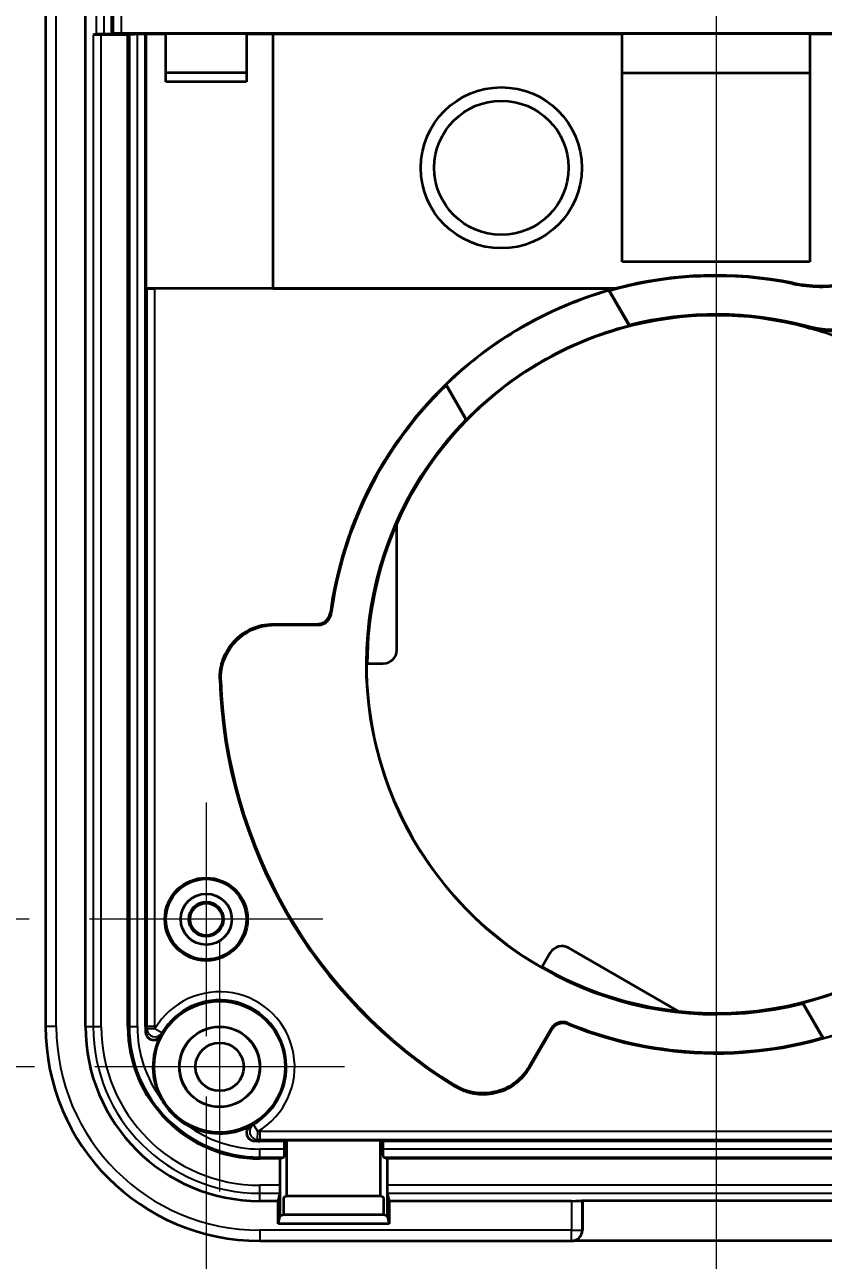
# Model space of a CAD drawing. Header units: millimetres. Extents: x 0 to 2180, y 0 to 422.
# Drawn here: x 1928.94 to 1958.7, y 191.24 to 237.28 of the extents above; entities that cross this region are included whole.
import ezdxf

# ---------------------------------------------------------------- set-up
doc = ezdxf.new("R2010")
doc.units = ezdxf.units.MM
doc.header["$LTSCALE"] = 1.5
doc.layers.get('Defpoints').update_dxf_attribs({"lineweight": 25})
doc.layers.add('Center Mark (ISO)', color=7, linetype='Continuous', lineweight=18, true_color=0x80ffff)
doc.layers.add('Centerline (ISO)', color=7, linetype='Continuous', lineweight=18, true_color=0x80ffff)
for name, color, linetype, lineweight in [('Dimension (ISO)', 7, 'Continuous', 18), ('Dimension (ISO) @ 1', 7, 'Continuous', 18), ('Visible (ISO)', 7, 'Continuous', 35), ('Visible Narrow (ISO)', 7, 'Continuous', 25)]:
    doc.layers.add(name, color=color, linetype=linetype, lineweight=lineweight)
doc.styles.add('Note Text (TK)', font='MS PGothic.ttf')
doc.dimstyles.new('Default - Method 1b (TK)', dxfattribs={"dimscale": 1.5, "dimtxt": 2.5, "dimasz": 2.5, "dimexe": 1, "dimexo": 1.5, "dimgap": 1, "dimtad": 1, "dimrnd": 1e-08, "dimdsep": 46, "dimtxsty": 'Note Text (TK)', "dimblk": 'OPEN', "dimcen": 0.09, "dimdle": 5, "dimclrd": 100, "dimclre": 100, "dimclrt": 7, "dimadec": 1, "dimazin": 1, "dimtfac": 1, "dimtmove": 0, "dimatfit": 3, "dimldrblk": 'OPEN', "dimfxl": 0, "dimtolj": 1, "dimlwd": -1, "dimlwe": -1, "dimarcsym": 0})

# ---------------------------------------------------------------- blocks, each defined once
blk = doc.blocks.new('_Open')
at = {"color": 0, "linetype": 'ByBlock', "lineweight": -2}
for p, q in [((-1, 0.167), (0, 0)), ((-1, -0.167), (0, 0)), ((0, 0), (-1, 0))]:
    blk.add_line(p, q, dxfattribs=at)
blk = doc.blocks.new('*D191')
at = {"layer": 'Defpoints', "color": 0, "transparency": 16777216}
for p in [(1931.553, 285.453), (1907.703, 198.453), (1931.553, 198.453)]:
    blk.add_point(p, dxfattribs=at)
at = {"layer": 'Dimension (ISO)', "color": 100, "transparency": 16777216}
for p, q in [((1929.303, 285.453), (1906.203, 285.453)), ((1907.703, 281.703), (1907.703, 202.203)), ((1929.303, 198.453), (1906.203, 198.453))]:
    blk.add_line(p, q, dxfattribs=at)
at = {"layer": 'Dimension (ISO)', "color": 100, "transparency": 16777216, "xscale": 3.75, "yscale": 3.75, "zscale": 3.75}
for p, rotation in [((1907.703, 285.453), 90), ((1907.703, 198.453), 270)]:
    blk.add_blockref('_Open', p, dxfattribs=dict(at, rotation=rotation))
at = {"layer": 'Dimension (ISO)', "color": 7, "transparency": 16777216, "insert": (1904.328, 239.524), "char_height": 3.75, "attachment_point": 4, "rotation": 90, "style": 'Note Text (TK)'}
blk.add_mtext('\\A1;87', dxfattribs=at)
blk = doc.blocks.new('_DotSmall')
at = {"color": 0, "linetype": 'ByBlock', "const_width": 0.5}
blk.add_lwpolyline([(-0.0625, 0, 1), (0.0625, 0, 1)], format="xyb", close=True, dxfattribs=at)
blk = doc.blocks.new('*D215')
at = {"layer": 'Defpoints', "color": 0, "transparency": 16777216}
for p in [(1917.703, 241.953), (1935.703, 241.953), (1931.351, 203.953)]:
    blk.add_point(p, dxfattribs=at)
at = {"layer": 'Dimension (ISO)', "color": 100, "transparency": 16777216}
for p, q in [((1933.453, 241.953), (1916.203, 241.953)), ((1917.703, 207.703), (1917.703, 241.953)), ((1929.101, 203.953), (1916.203, 203.953))]:
    blk.add_line(p, q, dxfattribs=at)
at = {"layer": 'Dimension (ISO)', "color": 100, "transparency": 16777216, "xscale": 3.75, "yscale": 3.75, "zscale": 3.75}
for name, p, rotation in [('_DotSmall', (1917.703, 241.953), 90), ('_Open', (1917.703, 203.953), 270)]:
    blk.add_blockref(name, p, dxfattribs=dict(at, rotation=rotation))
at = {"layer": 'Dimension (ISO)', "color": 7, "transparency": 16777216, "insert": (1914.328, 220.477), "char_height": 3.75, "attachment_point": 4, "rotation": 90, "style": 'Note Text (TK)'}
blk.add_mtext('\\A1;38', dxfattribs=at)
blk = doc.blocks.new('*D218')
at = {"layer": 'Defpoints', "color": 0, "transparency": 16777216}
for p in [(1935.703, 199.601), (1973.703, 199.601), (1973.703, 166.548)]:
    blk.add_point(p, dxfattribs=at)
at = {"layer": 'Dimension (ISO)', "color": 100, "transparency": 16777216}
for p, q in [((1935.703, 197.351), (1935.703, 165.048)), ((1973.703, 197.351), (1973.703, 165.048)), ((1939.453, 166.548), (1969.953, 166.548))]:
    blk.add_line(p, q, dxfattribs=at)
at = {"layer": 'Dimension (ISO)', "color": 100, "transparency": 16777216, "xscale": 3.75, "yscale": 3.75, "zscale": 3.75, "rotation": 180}
blk.add_blockref('_Open', (1935.703, 166.548), dxfattribs=at)
at = {"layer": 'Dimension (ISO)', "color": 100, "transparency": 16777216, "xscale": 3.75, "yscale": 3.75, "zscale": 3.75}
blk.add_blockref('_Open', (1973.703, 166.548), dxfattribs=at)
at = {"layer": 'Dimension (ISO)', "color": 7, "transparency": 16777216, "insert": (1952.242, 169.923), "char_height": 3.75, "attachment_point": 4, "style": 'Note Text (TK)'}
blk.add_mtext('\\A1;38', dxfattribs=at)

msp = doc.modelspace()

# ---------------------------------------------------------------- linework, layer by layer
at = {"layer": 'Center Mark (ISO)', "linetype": 'Continuous'}
for p, q in [((1935.7031, 208.3051), (1935.7031, 199.6011)), ((1940.0551, 203.9531), (1931.3511, 203.9531)), ((1936.2031, 203.1031), (1936.2031, 193.8031)), ((1940.8531, 198.4531), (1931.5531, 198.4531))]:
    msp.add_line(p, q, dxfattribs=at)
at = {"layer": 'Centerline (ISO)', "linetype": 'Continuous'}
msp.add_line((1954.7031, 295.6889), (1954.7031, 188.2205), dxfattribs=at)
at = {"layer": 'Visible (ISO)'}
for p, q in [((1929.7173, 283.9531), (1929.7173, 199.9531)), ((1931.204, 199.9531), (1931.204, 283.9531)), ((1932.1887, 236.9374), (1932.1887, 283.9531)), ((1931.6024, 236.9348), (1931.4907, 236.9069)), ((1932.7833, 236.9094), (1931.7905, 236.9094)), ((1932.1887, 236.9374), (1931.9022, 236.9374)), ((1932.2415, 236.9505), (1932.1887, 236.9374)), ((1934.2031, 236.9531), (1932.5413, 236.9531)), ((1932.8396, 236.9235), (1932.7833, 236.9094)), ((1932.7833, 199.9531), (1932.7833, 236.9094)), ((1933.4387, 236.926), (1933.1394, 236.926)), ((1933.4667, 236.933), (1933.4387, 236.926)), ((1933.4387, 199.9531), (1933.4387, 236.926)), ((1934.2031, 236.933), (1933.4667, 236.933)), ((1933.4667, 227.4618), (1933.4667, 236.933)), ((1934.2031, 236.9531), (1934.2031, 236.9566)), ((1937.2031, 236.9566), (1934.2031, 236.9566)), ((1934.2031, 236.933), (1934.2031, 236.9531)), ((1934.2031, 236.9531), (1937.2031, 236.9531)), ((1934.2031, 235.1531), (1934.2031, 236.933)), ((1937.2031, 236.9566), (1937.2031, 236.9531)), ((1972.2031, 236.9531), (1937.2031, 236.9531)), ((1937.2031, 236.9531), (1937.2031, 236.933)), ((1938.1987, 236.933), (1937.2031, 236.933)), ((1937.2031, 236.933), (1937.2031, 235.1531)), ((1938.2031, 236.9374), (1938.1987, 236.933)), ((1938.1987, 227.4618), (1938.1987, 236.933)), ((1951.2031, 236.9374), (1938.2031, 236.9374)), ((1938.2031, 227.4574), (1938.2031, 236.9374)), ((1958.2031, 236.9444), (1951.2031, 236.9444)), ((1951.2031, 236.9374), (1951.2031, 236.9444)), ((1951.2031, 228.4531), (1951.2031, 236.9374)), ((1958.2031, 236.9444), (1958.2031, 236.9374)), ((1971.2031, 236.9374), (1958.2031, 236.9374)), ((1958.2031, 236.9374), (1958.2031, 228.4531)), ((1937.2031, 235.4871), (1934.2031, 235.4871)), ((1958.2031, 235.4823), (1951.2031, 235.4823)), ((1937.2031, 235.1531), (1934.2031, 235.1531)), ((1958.2031, 228.4531), (1951.2031, 228.4531)), ((1933.4915, 227.4556), (1933.4667, 227.4618)), ((1933.4667, 227.4618), (1938.1987, 227.4618)), ((1950.9281, 227.4531), (1933.7913, 227.4531)), ((1938.2031, 227.4574), (1938.1987, 227.4618)), ((1938.2031, 227.4574), (1950.9612, 227.4574)), ((1950.7062, 227.3759), (1951.4633, 226.0645)), ((1950.7364, 227.3637), (1951.473, 226.0877)), ((1958.2031, 225.973), (1958.2031, 225.9754)), ((1945.3761, 222.5677), (1944.6395, 223.8436)), ((1945.4011, 222.5645), (1944.644, 223.8759)), ((1942.8031, 213.981), (1942.8031, 218.6866)), ((1938.2106, 214.9531), (1939.837, 214.9531)), ((1938.2466, 214.9182), (1939.8676, 214.9182)), ((1941.7031, 213.481), (1942.3031, 213.481)), ((1948.5272, 202.7004), (1948.2273, 202.1808)), ((1953.2854, 200.5306), (1949.2102, 202.8834)), ((1958.6697, 199.5425), (1957.9331, 200.8184)), ((1958.6999, 199.5302), (1957.9428, 200.8416)), ((1948.5541, 199.8726), (1947.7436, 198.4688)), ((1948.5691, 199.8287), (1947.7558, 198.4201)), ((1938.6243, 195.6887), (1937.7031, 195.6887)), ((1938.6243, 195.6887), (1938.7031, 195.7202)), ((1938.6243, 195.3894), (1938.6243, 195.6887)), ((1938.7031, 193.6302), (1938.7031, 195.7202)), ((1938.7031, 195.7202), (1942.2031, 195.7202)), ((1942.2031, 193.6302), (1942.2031, 195.7202)), ((1942.2031, 195.7202), (1942.2818, 195.6887)), ((1967.1243, 195.6887), (1942.2818, 195.6887)), ((1942.2818, 195.6887), (1942.2818, 195.3894)), ((1938.4581, 195.0333), (1937.7031, 195.0333)), ((1938.4581, 195.0333), (1938.599, 195.0896)), ((1938.4581, 194.0405), (1938.4581, 195.0333)), ((1942.3071, 195.0896), (1942.448, 195.0333)), ((1966.9581, 195.0333), (1942.448, 195.0333)), ((1942.448, 195.0333), (1942.448, 194.0405)), ((1938.4581, 192.8992), (1938.4581, 194.0405)), ((1942.448, 194.0405), (1942.448, 192.8992)), ((1938.3839, 193.454), (1937.7031, 193.454)), ((1938.3839, 193.454), (1938.4556, 193.7407)), ((1938.3839, 192.6024), (1938.3839, 193.454)), ((1938.7031, 193.6302), (1938.5893, 193.5848)), ((1938.5893, 193.5848), (1938.5893, 192.9516)), ((1942.2031, 193.6302), (1938.7031, 193.6302)), ((1942.3168, 193.5848), (1942.2031, 193.6302)), ((1942.3168, 192.9516), (1942.3168, 193.5848)), ((1942.4505, 193.7407), (1942.5222, 193.454)), ((1949.3168, 193.454), (1942.5222, 193.454)), ((1942.5222, 193.454), (1942.5222, 192.6024)), ((1949.7165, 193.4675), (1949.7205, 193.4714)), ((1949.7205, 193.4714), (1959.6856, 193.4714)), ((1949.7205, 193.4714), (1949.7205, 192.3713)), ((1938.4581, 192.8992), (1938.5893, 192.9516)), ((1938.5893, 192.9516), (1942.3168, 192.9516)), ((1942.3168, 192.9516), (1942.448, 192.8992)), ((1938.3839, 192.6024), (1938.4581, 192.8992)), ((1942.5222, 192.6024), (1938.3839, 192.6024)), ((1942.448, 192.8992), (1942.5222, 192.6024)), ((1949.6031, 192.0879), (1949.5996, 192.0844)), ((1937.7031, 191.9673), (1949.3168, 191.9673)), ((1960.0385, 191.9705), (1949.3677, 191.9705))]:
    msp.add_line(p, q, dxfattribs=at)
for centre, radius in [((1946.7031, 231.9531), 3), ((1946.7031, 231.9531), 2.5), ((1935.7031, 203.9531), 1.5436), ((1935.7031, 203.9531), 1.5), ((1935.7031, 203.9531), 0.95), ((1935.7031, 203.9531), 0.6474), ((1935.7031, 203.9531), 0.602), ((1936.2031, 198.4531), 2.445), ((1936.2031, 198.4531), 1.5), ((1936.2031, 198.4531), 1.4939), ((1936.2031, 198.4531), 0.9)]:
    msp.add_circle(centre, radius, dxfattribs=at)
for centre, radius, start, end in [((1954.7031, 213.4531), 14.4651, 78.57122, 105.91569), ((1954.7031, 213.4531), 14.4956, 78.60433, 104.95942), ((1954.7031, 213.4531), 14.5, 105.09019, 172.33781), ((1954.7031, 213.4531), 14.4852, 106.01744, 133.98256), ((1954.7031, 213.4531), 13.0209, 104.40726, 135.59274), ((1954.7031, 213.4531), 13, 74.90066, 105.6185), ((1954.7031, 213.4531), 13.041, 74.95795, 104.34031), ((1954.7031, 213.4531), 13, 105.6185, 156.26041), ((1954.7031, 213.4531), 13, 63.82216, 74.3815), ((1954.7031, 213.4531), 14.4651, 134.08431, 172.45466), ((1954.7031, 213.4531), 13.041, 135.65969, 284.34031), ((1954.7031, 213.4531), 13, 156.26041, 179.87692), ((1954.7031, 213.4531), 18.5, 181.73623, 238.26377), ((1954.7031, 213.4531), 18.4651, 181.86144, 238.13856), ((1954.7031, 213.4531), 13.0279, 181.30803, 238.69197), ((1954.7031, 213.4531), 13, 263.73959, 345.09934), ((1954.7031, 213.4531), 14.5, 247.66219, 341.40985), ((1954.7031, 213.4531), 13.0209, 284.40726, 315.59274), ((1954.7031, 213.4531), 13, 240.12308, 263.73959), ((1937.7031, 199.9531), 7.9858, 180, 270), ((1937.7031, 199.9531), 6.4991, 180, 270), ((1937.7031, 199.9531), 4.9197, 180, 270), ((1937.7031, 199.9531), 4.2643, 180, 182.82619), ((1954.7031, 213.4531), 14.4651, 247.54534, 285.91569), ((1936.2031, 198.4531), 2.4843, 152.0468, 209.47349), ((1936.2031, 198.4531), 2.4843, 240.52651, 297.9532), ((1937.7031, 199.9531), 4.2643, 267.17381, 270), ((1949.3168, 192.3673), 0.4, 270, 315)]:
    msp.add_arc(centre, radius, start, end, dxfattribs=at)
for centre, major_axis, ratio, start_param, end_param in [((1931.7905, 236.9068), (-0.3, 0), 0.0087269, 4.712389, 6.2482787), ((1931.9022, 236.9347), (-0.3, 0), 0.0087269, 4.712389, 6.2482787), ((1932.5413, 236.9504), (-0.3, 0), 0.0087269, 4.712389, 6.2482787), ((1933.1394, 236.9234), (-0.3, 0), 0.0087269, 4.712389, 6.2482787), ((1933.7913, 227.4557), (0.3, 0), 0.0087269, 3.1764992, 4.712389), ((1942.303, 213.981), (0.3536, -0.3536), 0.9999239, 5.4978252, 7.0685454), ((1948.9603, 202.4504), (-0.1294, 0.483), 0.9999239, 5.4978252, 7.0685454), ((1938.5981, 195.3894), (0, 0.3), 0.0874887, 3.1764992, 4.712389), ((1942.308, 195.3894), (0, -0.3), 0.0874887, 4.712389, 6.2482787), ((1938.4555, 194.0405), (0, 0.3), 0.0087269, 3.1764992, 4.712389), ((1942.4506, 194.0405), (0, -0.3), 0.0087269, 4.712389, 6.2482787), ((1949.3168, 193.4679), (-0.4, 0), 0.0349208, 1.5707963, 3.1066861), ((1949.3203, 192.3708), (0.2832, 0.2832), 0.9987828, 4.712389, 5.4983961)]:
    msp.add_ellipse(centre, major_axis=major_axis, ratio=ratio, start_param=start_param, end_param=end_param, dxfattribs=at)
for points, knots in [([(1957.5671, 227.6629), (1958.2181, 227.5317), (1958.8875, 227.5195), (1960.1981, 227.7342), (1960.8286, 227.9593), (1961.4037, 228.2913)], [0, 0, 0, 0, 0.19921596, 0.19921596, 0.39843228, 0.39843228, 0.39843228, 0.39843228]), ([(1957.5693, 227.6313), (1958.2207, 227.4997), (1958.8906, 227.4871), (1960.2024, 227.7016), (1960.8334, 227.9268), (1961.409, 228.2591)], [0, 0, 0, 0, 0.19937615, 0.19937615, 0.39875267, 0.39875267, 0.39875267, 0.39875267]), ([(1961.1256, 226.4461), (1960.6745, 226.1856), (1960.1769, 226.0158), (1959.1348, 225.8751), (1958.6, 225.9095), (1958.0876, 226.0472)], [0, 0, 0, 0, 0.15625351, 0.15625351, 0.31545008, 0.31545008, 0.31545008, 0.31545008]), ([(1961.1313, 226.402), (1960.6803, 226.1416), (1960.1826, 225.9718), (1959.178, 225.8362), (1958.6819, 225.8611), (1958.2031, 225.9754)], [0, 0, 0, 0, 0.15625351, 0.15625351, 0.30412571, 0.30412571, 0.30412571, 0.30412571]), ([(1939.837, 214.9531), (1939.9021, 214.9531), (1939.9666, 214.9658), (1940.0871, 215.0152), (1940.1419, 215.0515), (1940.2273, 215.1358), (1940.2598, 215.1806), (1940.3089, 215.279), (1940.3252, 215.3319), (1940.3325, 215.3864)], [0, 0, 0, 0, 0.019532423, 0.019532423, 0.039063696, 0.039063696, 0.055555508, 0.055555508, 0.072047529, 0.072047529, 0.072047529, 0.072047529]), ([(1939.8676, 214.9182), (1939.9327, 214.9182), (1939.9972, 214.9309), (1940.1176, 214.9803), (1940.1724, 215.0166), (1940.258, 215.101), (1940.2906, 215.146), (1940.3397, 215.2447), (1940.356, 215.2978), (1940.3632, 215.3525)], [0, 0, 0, 0, 0.019532428, 0.019532428, 0.0390637, 0.0390637, 0.055606841, 0.055606841, 0.072150193, 0.072150193, 0.072150193, 0.072150193]), ([(1936.2115, 212.8925), (1936.2037, 213.1529), (1936.2467, 213.4122), (1936.4297, 213.8999), (1936.568, 214.1235), (1936.9225, 214.5051), (1937.1353, 214.6594), (1937.5028, 214.8292), (1937.64, 214.8754), (1937.9221, 214.9374), (1938.0661, 214.9531), (1938.2106, 214.9531)], [0, 0, 0, 0, 0.07813098, 0.07813098, 0.15625611, 0.15625611, 0.23437929, 0.23437929, 0.2777041, 0.2777041, 0.32102959, 0.32102959, 0.32102959, 0.32102959]), ([(1936.2477, 212.8533), (1936.2392, 213.1136), (1936.2817, 213.373), (1936.4637, 213.8611), (1936.6015, 214.085), (1936.9551, 214.4673), (1937.1676, 214.6221), (1937.5354, 214.7931), (1937.6733, 214.8397), (1937.9567, 214.9024), (1938.1014, 214.9182), (1938.2466, 214.9182)], [0, 0, 0, 0, 0.078131, 0.078131, 0.15625614, 0.15625614, 0.2343793, 0.2343793, 0.27792328, 0.27792328, 0.32146795, 0.32146795, 0.32146795, 0.32146795]), ([(1941.6777, 213.4557), (1941.6774, 213.4553), (1941.6771, 213.4478), (1941.6765, 213.4175), (1941.6762, 213.3944), (1941.6761, 213.3411), (1941.6762, 213.3074), (1941.677, 213.2335), (1941.6777, 213.1933), (1941.6785, 213.1557)], [0.000261462, 0.000261462, 0.000261462, 0.000261462, 0.011302423, 0.011302423, 0.022604845, 0.022604845, 0.033908009, 0.033908009, 0.045205193, 0.045205193, 0.045205193, 0.045205193]), ([(1947.9332, 202.3222), (1947.9654, 202.3026), (1947.9999, 202.282), (1948.0635, 202.2443), (1948.0927, 202.2274), (1948.1389, 202.2008), (1948.159, 202.1895), (1948.1855, 202.1749), (1948.1922, 202.1714), (1948.1926, 202.1715)], [0.135638313, 0.135638313, 0.135638313, 0.135638313, 0.146935498, 0.146935498, 0.158238661, 0.158238661, 0.169541084, 0.169541084, 0.180582045, 0.180582045, 0.180582045, 0.180582045]), ([(1949.1781, 200.0847), (1949.1179, 200.1096), (1949.0535, 200.1224), (1948.9232, 200.1228), (1948.8587, 200.1102), (1948.7474, 200.0648), (1948.7001, 200.0357), (1948.617, 199.9632), (1948.5817, 199.9204), (1948.5541, 199.8726)], [0, 0, 0, 0, 0.019532437, 0.019532437, 0.039063721, 0.039063721, 0.055606844, 0.055606844, 0.072150193, 0.072150193, 0.072150193, 0.072150193]), ([(1949.1921, 200.0412), (1949.1319, 200.0659), (1949.0674, 200.0786), (1948.9372, 200.0787), (1948.8727, 200.066), (1948.7616, 200.0205), (1948.7145, 199.9914), (1948.6317, 199.919), (1948.5966, 199.8763), (1948.5691, 199.8287)], [0, 0, 0, 0, 0.019532433, 0.019532433, 0.039063716, 0.039063716, 0.055555511, 0.055555511, 0.072047529, 0.072047529, 0.072047529, 0.072047529]), ([(1933.4439, 199.7428), (1933.4458, 199.7036), (1933.4554, 199.6652), (1933.4887, 199.5943), (1933.5121, 199.5625), (1933.5696, 199.5097), (1933.6032, 199.4893), (1933.6764, 199.4624), (1933.7152, 199.4563), (1933.7931, 199.4592), (1933.8314, 199.4682), (1933.897, 199.498), (1933.9247, 199.5165), (1933.9729, 199.5619), (1933.9931, 199.5883), (1934.0086, 199.6176)], [0, 0, 0, 0, 0.011772313, 0.011772313, 0.023500866, 0.023500866, 0.035192172, 0.035192172, 0.046873988, 0.046873988, 0.058579305, 0.058579305, 0.068499836, 0.068499836, 0.07842647, 0.07842647, 0.07842647, 0.07842647]), ([(1947.7436, 198.4688), (1947.6134, 198.2432), (1947.4404, 198.0453), (1947.0282, 197.7269), (1946.793, 197.6094), (1946.2908, 197.4713), (1946.0286, 197.452), (1945.626, 197.501), (1945.4843, 197.5341), (1945.2105, 197.6306), (1945.0792, 197.6935), (1944.9559, 197.7702)], [0, 0, 0, 0, 0.07813116, 0.07813116, 0.15625651, 0.15625651, 0.23437987, 0.23437987, 0.27792351, 0.27792351, 0.32146795, 0.32146795, 0.32146795, 0.32146795]), ([(1947.7558, 198.4201), (1947.6256, 198.1946), (1947.4526, 197.9966), (1947.0404, 197.6782), (1946.8052, 197.5608), (1946.303, 197.4227), (1946.0408, 197.4034), (1945.639, 197.4522), (1945.4979, 197.4852), (1945.2254, 197.5808), (1945.0947, 197.6432), (1944.9719, 197.7192)], [0, 0, 0, 0, 0.07813114, 0.07813114, 0.15625648, 0.15625648, 0.23437986, 0.23437986, 0.27770433, 0.27770433, 0.32102959, 0.32102959, 0.32102959, 0.32102959]), ([(1934.0403, 197.2307), (1934.0766, 197.1665), (1934.1166, 197.1024), (1934.2087, 196.9694), (1934.2604, 196.9023), (1934.3494, 196.7983), (1934.3844, 196.7599), (1934.4538, 196.6884), (1934.4879, 196.6552), (1934.5685, 196.5812), (1934.6157, 196.541), (1934.7593, 196.4278), (1934.8597, 196.3598), (1934.9703, 196.2962), (1934.9755, 196.2932), (1934.9807, 196.2903)], [0.46670573, 0.46670573, 0.46670573, 0.46670573, 0.4898823, 0.4898823, 0.5150775, 0.5150775, 0.53044101, 0.53044101, 0.54436226, 0.54436226, 0.56235306, 0.56235306, 0.59724858, 0.59724858, 0.59897789, 0.59897789, 0.59897789, 0.59897789]), ([(1937.3676, 196.2586), (1937.3328, 196.2402), (1937.302, 196.2151), (1937.2518, 196.1547), (1937.2329, 196.1199), (1937.2095, 196.0452), (1937.2052, 196.006), (1937.212, 195.9283), (1937.2229, 195.8905), (1937.2586, 195.8212), (1937.2831, 195.7905), (1937.3378, 195.7439), (1937.3662, 195.7268), (1937.4275, 195.7026), (1937.4599, 195.6956), (1937.4928, 195.6939)], [0, 0, 0, 0, 0.011796493, 0.011796493, 0.023564365, 0.023564365, 0.035288357, 0.035288357, 0.046978777, 0.046978777, 0.058665226, 0.058665226, 0.068541431, 0.068541431, 0.078428294, 0.078428294, 0.078428294, 0.078428294])]:
    msp.add_open_spline(points, degree=3, knots=knots, dxfattribs=at)
for points, degree in [([(1950.9281, 227.4531), (1950.9447, 227.4553), (1950.9612, 227.4574)], 2), ([(1950.7364, 227.3637), (1950.7213, 227.3698), (1950.7062, 227.3759)], 2), ([(1951.473, 226.0877), (1951.4682, 226.0761), (1951.4633, 226.0645)], 2), ([(1958.0895, 226.0042), (1958.1272, 225.9941), (1958.1651, 225.9844), (1958.2031, 225.9754)], 3), ([(1944.644, 223.8759), (1944.6417, 223.8597), (1944.6395, 223.8436)], 2), ([(1945.4011, 222.5645), (1945.3886, 222.5661), (1945.3761, 222.5677)], 2), ([(1941.7031, 213.481), (1941.6904, 213.4683), (1941.6777, 213.4557)], 2), ([(1948.1926, 202.1715), (1948.21, 202.1761), (1948.2273, 202.1808)], 2), ([(1957.9331, 200.8184), (1957.9379, 200.83), (1957.9428, 200.8416)], 2), ([(1958.6999, 199.5302), (1958.6848, 199.5364), (1958.6697, 199.5425)], 2)]:
    msp.add_open_spline(points, degree=degree, dxfattribs=at)
at = {"layer": 'Visible Narrow (ISO)'}
for p, q in [((1930.1173, 199.9531), (1930.1173, 283.9531)), ((1931.6024, 283.9531), (1931.6024, 236.9348)), ((1931.9022, 236.9374), (1931.9022, 283.9531)), ((1932.2415, 283.9531), (1932.2415, 236.9505)), ((1932.5413, 236.9531), (1932.5413, 283.9531)), ((1931.4907, 236.9069), (1931.4907, 199.9531)), ((1931.7905, 199.9531), (1931.7905, 236.9094)), ((1932.8396, 236.9235), (1932.8396, 199.9531)), ((1933.1394, 199.9531), (1933.1394, 236.926)), ((1933.4915, 227.4556), (1933.4915, 199.9531)), ((1933.7913, 199.9531), (1933.7913, 227.4531)), ((1930.1173, 199.9531), (1929.7173, 199.9531)), ((1931.204, 199.9531), (1931.4907, 199.9531)), ((1931.4907, 199.9531), (1931.7905, 199.9531)), ((1932.8396, 199.9531), (1932.7833, 199.9531)), ((1932.8396, 199.9531), (1933.1394, 199.9531)), ((1933.4915, 199.9531), (1933.4387, 199.9531)), ((1933.7913, 199.9531), (1933.4915, 199.9531)), ((1933.7921, 199.8718), (1933.4924, 199.8656)), ((1934.0507, 199.7197), (1933.7921, 199.8718)), ((1937.6218, 196.0421), (1937.4697, 196.3007)), ((1937.6156, 195.7424), (1937.6218, 196.0421)), ((1937.7031, 196.0413), (1937.7031, 195.7415)), ((1971.7031, 196.0413), (1937.7031, 196.0413)), ((1937.7031, 195.7415), (1971.7031, 195.7415)), ((1937.7031, 195.7415), (1937.7031, 195.6887)), ((1937.7031, 195.0896), (1937.7031, 195.3894)), ((1938.6243, 195.3894), (1937.7031, 195.3894)), ((1967.1243, 195.3894), (1942.2818, 195.3894)), ((1937.7031, 195.0896), (1938.599, 195.0896)), ((1937.7031, 195.0896), (1937.7031, 195.0333)), ((1942.3071, 195.0896), (1967.099, 195.0896)), ((1937.7031, 193.7407), (1937.7031, 194.0405)), ((1938.4581, 194.0405), (1937.7031, 194.0405)), ((1966.9581, 194.0405), (1942.448, 194.0405)), ((1937.7031, 193.7407), (1938.4556, 193.7407)), ((1937.7031, 193.454), (1937.7031, 193.7407)), ((1942.4505, 193.7407), (1966.9556, 193.7407)), ((1949.3168, 193.454), (1949.3168, 192.3673)), ((1949.7165, 192.3673), (1949.7165, 193.4675)), ((1937.7031, 192.3673), (1937.7031, 191.9673)), ((1949.3168, 192.3673), (1937.7031, 192.3673)), ((1949.3168, 191.9673), (1949.3168, 192.3673)), ((1949.3168, 192.3673), (1949.7165, 192.3673)), ((1949.7205, 192.3713), (1949.7165, 192.3673))]:
    msp.add_line(p, q, dxfattribs=at)
for centre, radius, start, end in [((1936.2031, 198.4531), 2.7974, 300.47574, 149.52426), ((1936.2031, 198.4531), 2.4974, 300.47574, 149.52426), ((1937.7031, 199.9531), 7.5858, 180, 270), ((1937.7031, 199.9531), 6.2124, 180, 270), ((1937.7031, 199.9531), 5.9126, 180, 270), ((1937.7031, 199.9531), 4.8635, 180, 270), ((1937.7031, 199.9531), 4.5637, 180, 216.62117), ((1937.7031, 199.9531), 4.2116, 180, 181.18996), ((1937.7031, 199.9531), 3.9118, 180, 181.18996), ((1937.7031, 199.9531), 4.5637, 233.37883, 270), ((1937.7031, 199.9531), 4.2116, 268.81004, 270), ((1937.7031, 199.9531), 3.9118, 268.81004, 270)]:
    msp.add_arc(centre, radius, start, end, dxfattribs=at)
for centre, major_axis, ratio, start_param, end_param in [((1933.7921, 199.8718), (0.2734, -0.1235), 0.9967243, 3.5877778, 6.1750724), ((1937.6218, 196.0421), (-0.1235, 0.2734), 0.9967243, 0.1081129, 2.6954075), ((1949.3168, 192.3673), (0.2828, -0.2828), 0.9987828, 0, 0.7860072)]:
    msp.add_ellipse(centre, major_axis=major_axis, ratio=ratio, start_param=start_param, end_param=end_param, dxfattribs=at)
for points, knots in [([(1957.5671, 227.6629), (1957.5675, 227.6577), (1957.5679, 227.6524), (1957.5682, 227.6471), (1957.5686, 227.6419), (1957.5689, 227.6366), (1957.5693, 227.6313)], [-0.90007001, -0.90007001, -0.90007001, -0.90007001, -0.7248799, -0.7248799, -0.7248799, -0.55005478, -0.55005478, -0.55005478, -0.55005478]), ([(1958.0876, 226.0472), (1958.0879, 226.0401), (1958.0882, 226.0329), (1958.0885, 226.0257), (1958.0888, 226.0186), (1958.0892, 226.0114), (1958.0895, 226.0042)], [-0.87004884, -0.87004884, -0.87004884, -0.87004884, -0.63491152, -0.63491152, -0.63491152, -0.40002786, -0.40002786, -0.40002786, -0.40002786]), ([(1940.3632, 215.3525), (1940.3613, 215.3546), (1940.3594, 215.3567), (1940.3543, 215.3624), (1940.3511, 215.3659), (1940.3479, 215.3694), (1940.3447, 215.373), (1940.3415, 215.3765), (1940.3364, 215.3821), (1940.3344, 215.3843), (1940.3325, 215.3864)], [-0.45003026, -0.45003026, -0.45003026, -0.45003026, -0.37508774, -0.37508774, -0.25014185, -0.25014185, -0.25014185, -0.12507093, -0.12507093, -0.05000336, -0.05000336, -0.05000336, -0.05000336]), ([(1938.2466, 214.9182), (1938.2466, 214.9182), (1938.2466, 214.9182), (1938.2405, 214.924), (1938.2345, 214.9298), (1938.2285, 214.9356), (1938.2225, 214.9415), (1938.2165, 214.9473), (1938.2106, 214.9531)], [-0.60007798, -0.60007798, -0.60007798, -0.60007798, -0.59988777, -0.59988777, -0.39965096, -0.39965096, -0.39965096, -0.20004654, -0.20004654, -0.20004654, -0.20004654]), ([(1939.837, 214.9531), (1939.8389, 214.9509), (1939.8408, 214.9487), (1939.8459, 214.9429), (1939.8491, 214.9392), (1939.8523, 214.9356), (1939.8555, 214.932), (1939.8586, 214.9283), (1939.8637, 214.9225), (1939.8656, 214.9203), (1939.8676, 214.9182)], [0.05000336, 0.05000336, 0.05000336, 0.05000336, 0.12507093, 0.12507093, 0.25014185, 0.25014185, 0.25014185, 0.37508774, 0.37508774, 0.45003026, 0.45003026, 0.45003026, 0.45003026]), ([(1936.2115, 212.8925), (1936.2176, 212.886), (1936.2236, 212.8795), (1936.2296, 212.873), (1936.2356, 212.8664), (1936.2416, 212.8598), (1936.2477, 212.8533), (1936.2477, 212.8533), (1936.2477, 212.8533)], [0.20004654, 0.20004654, 0.20004654, 0.20004654, 0.39965096, 0.39965096, 0.39965096, 0.59988777, 0.59988777, 0.60007798, 0.60007798, 0.60007798, 0.60007798]), ([(1933.4924, 199.8656), (1933.4922, 199.8651), (1933.492, 199.8647), (1933.485, 199.848), (1933.4783, 199.8316), (1933.4718, 199.8151), (1933.4623, 199.7913), (1933.453, 199.7672), (1933.4439, 199.7428)], [-0.63261272, -0.63261272, -0.63261272, -0.63261272, -0.6308204, -0.6308204, -0.56950628, -0.56950628, -0.56950628, -0.48105576, -0.48105576, -0.48105576, -0.48105576]), ([(1948.5541, 199.8726), (1948.555, 199.8699), (1948.556, 199.8671), (1948.5585, 199.8598), (1948.56, 199.8552), (1948.5616, 199.8507), (1948.5631, 199.8461), (1948.5647, 199.8415), (1948.5672, 199.8342), (1948.5681, 199.8314), (1948.5691, 199.8287)], [0.05000337, 0.05000337, 0.05000337, 0.05000337, 0.12494578, 0.12494578, 0.24989157, 0.24989157, 0.24989157, 0.3749626, 0.3749626, 0.45003027, 0.45003027, 0.45003027, 0.45003027]), ([(1949.1921, 200.0412), (1949.1912, 200.0439), (1949.1903, 200.0466), (1949.188, 200.0539), (1949.1865, 200.0584), (1949.1851, 200.0629), (1949.1836, 200.0675), (1949.1822, 200.072), (1949.1798, 200.0792), (1949.179, 200.082), (1949.1781, 200.0847)], [-0.45003027, -0.45003027, -0.45003027, -0.45003027, -0.3749626, -0.3749626, -0.24989157, -0.24989157, -0.24989157, -0.12494578, -0.12494578, -0.05000337, -0.05000337, -0.05000337, -0.05000337]), ([(1934.0086, 199.6176), (1934.0165, 199.6378), (1934.0245, 199.6578), (1934.0327, 199.6775), (1934.0384, 199.6913), (1934.0443, 199.7049), (1934.0503, 199.7189), (1934.0505, 199.7193), (1934.0507, 199.7197)], [0.48184367, 0.48184367, 0.48184367, 0.48184367, 0.56950628, 0.56950628, 0.56950628, 0.6308204, 0.6308204, 0.63261272, 0.63261272, 0.63261272, 0.63261272]), ([(1947.7558, 198.4201), (1947.7538, 198.4282), (1947.7518, 198.4363), (1947.7497, 198.4445), (1947.7477, 198.4526), (1947.7457, 198.4607), (1947.7436, 198.4688)], [0.20007273, 0.20007273, 0.20007273, 0.20007273, 0.40005332, 0.40005332, 0.40005332, 0.60010418, 0.60010418, 0.60010418, 0.60010418]), ([(1944.9559, 197.7702), (1944.9586, 197.7617), (1944.9613, 197.7532), (1944.9639, 197.7447), (1944.9666, 197.7362), (1944.9692, 197.7277), (1944.9719, 197.7192)], [-0.60010418, -0.60010418, -0.60010418, -0.60010418, -0.40005332, -0.40005332, -0.40005332, -0.20007273, -0.20007273, -0.20007273, -0.20007273]), ([(1937.4697, 196.3007), (1937.4693, 196.3005), (1937.4689, 196.3003), (1937.4549, 196.2943), (1937.4413, 196.2884), (1937.4275, 196.2827), (1937.4078, 196.2745), (1937.3878, 196.2665), (1937.3676, 196.2586)], [0.0595218, 0.0595218, 0.0595218, 0.0595218, 0.06131412, 0.06131412, 0.12262825, 0.12262825, 0.12262825, 0.21029085, 0.21029085, 0.21029085, 0.21029085]), ([(1937.4928, 195.6939), (1937.5172, 195.703), (1937.5413, 195.7123), (1937.5651, 195.7218), (1937.5816, 195.7284), (1937.598, 195.735), (1937.6146, 195.742), (1937.6151, 195.7422), (1937.6156, 195.7424)], [-0.21107877, -0.21107877, -0.21107877, -0.21107877, -0.12262825, -0.12262825, -0.12262825, -0.06131412, -0.06131412, -0.0595218, -0.0595218, -0.0595218, -0.0595218])]:
    msp.add_open_spline(points, degree=3, knots=knots, dxfattribs=at)

# ---------------------------------------------------------------- dimensions: what is measured, and where the dimension line sits
at = {"layer": 'Dimension (ISO) @ 1', "color": 100, "true_color": 0x00ff3f}
for base, p1, p2, angle, override, picture, middle in [((1907.7031, 198.4531), (1931.5531, 285.4531), (1931.5531, 198.4531), 90, {"dimscale": 1, "dimtxt": 3.75, "dimasz": 3.75, "dimexe": 1.5, "dimexo": 2.25, "dimgap": 1.5, "dimdec": 2, "dimcen": 0.135, "dimtol": 0, "dimlim": 0, "dimtp": 0, "dimtm": 0, "dimtdec": 2, "dimtix": 0, "dimtofl": 0, "dimtmove": 0, "dimatfit": 1}, '*D191', (1907.7031, 241.9531)), ((1917.7031, 241.9531), (1931.3511, 203.9531), (1935.7031, 241.9531), 90, {"dimscale": 1, "dimtxt": 3.75, "dimasz": 3.75, "dimexe": 1.5, "dimexo": 2.25, "dimgap": 1.5, "dimdec": 2, "dimblk1": 'Open', "dimblk2": 'DotSmall', "dimsah": 1, "dimcen": 0.135, "dimdle": 0, "dimtol": 0, "dimlim": 0, "dimtp": 0, "dimtm": 0, "dimtdec": 2, "dimtix": 0, "dimtofl": 0, "dimtmove": 0, "dimatfit": 1}, '*D215', (1917.7031, 222.9381)), ((1973.7031, 166.548), (1935.7031, 199.6011), (1973.7031, 199.6011), 180, {"dimscale": 1, "dimtxt": 3.75, "dimasz": 3.75, "dimexe": 1.5, "dimexo": 2.25, "dimgap": 1.5, "dimdec": 2, "dimcen": 0.135, "dimtol": 0, "dimlim": 0, "dimtp": 0, "dimtm": 0, "dimtdec": 2, "dimtix": 0, "dimtofl": 0, "dimtmove": 0, "dimatfit": 1}, '*D218', (1954.7031, 166.548))]:
    dim = msp.add_linear_dim(base=base, p1=p1, p2=p2, angle=angle, dimstyle='Default - Method 1b (TK)', override=override, dxfattribs=at)
    dim.commit()
    dim.dimension.update_dxf_attribs({"geometry": picture, "text_midpoint": middle, "dimtype": 160})

doc.saveas('drawing.dxf')
